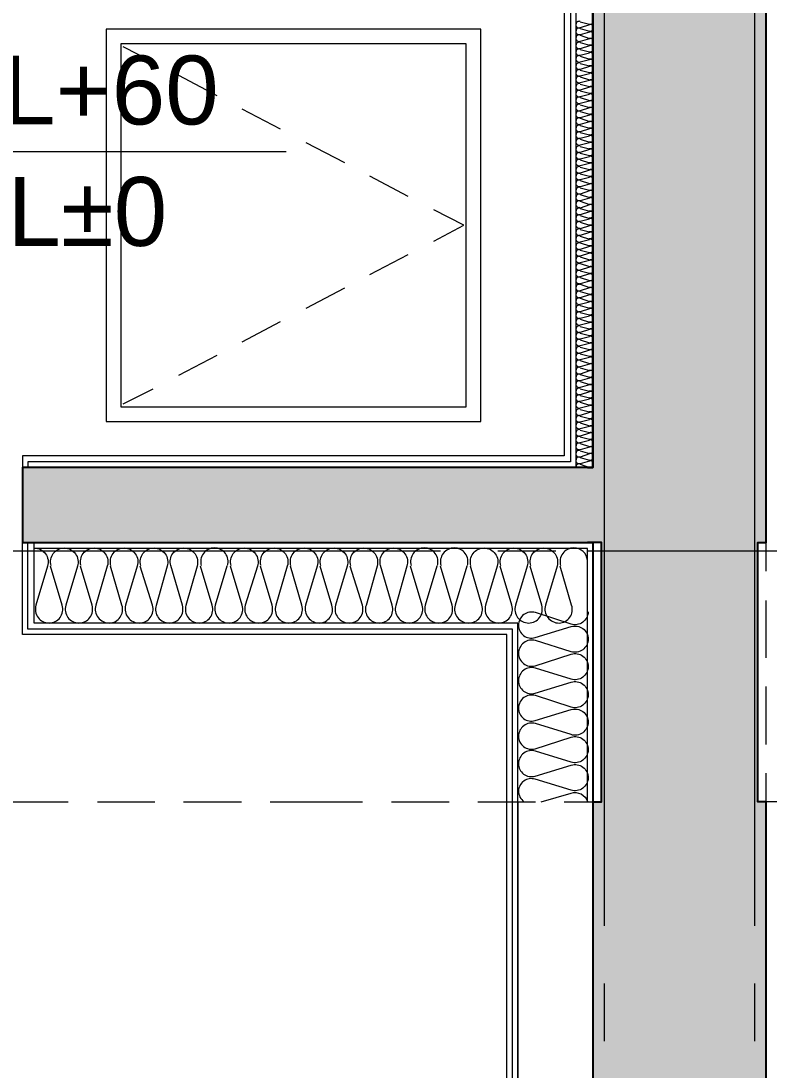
# Model space of a CAD drawing. Header units: millimetres. Extents: x 906 to 41302, y 848 to 28850.
# Drawn here: x 27603 to 28900, y 16512 to 18331 of the extents above; entities that cross this region are included whole.
import ezdxf

# ---------------------------------------------------------------- set-up
doc = ezdxf.new("R2010")
doc.units = ezdxf.units.MM
for name, color, linetype in [('PDF_A-ANNO-PONT', 7, 'Continuous'), ('PDF_A-ST-AXIS-CEN', 7, 'Continuous'), ('PDF_X-단위세대$및$주동평면도$A-FIN-INSL', 7, 'Continuous'), ('PDF_X-단위세대$및$주동평면도$A-FIN-INSL-HID', 7, 'Continuous'), ('PDF_X-단위세대$및$주동평면도$A-FLOR-OPEN-BELO', 7, 'Continuous'), ('PDF_X-단위세대$및$주동평면도$A-ST-AXIS-CEN', 7, 'Continuous'), ('PDF_X-단위세대$및$주동평면도$A-ST-CONC', 7, 'Continuous'), ('PDF_X-단위세대$및$주동평면도$A-WALL-DRY', 7, 'Continuous'), ('PDF_문자', 7, 'Continuous')]:
    doc.layers.add(name, color=color, linetype=linetype)
doc.layers.add('PDF_X-단위세대$및$주동평면도$A-FIN-INSL-HAT', color=7, linetype='Continuous', true_color=0x666666)
doc.layers.add('PDF_X-단위세대$및$주동평면도$S-ST-CONC-PAT1', color=7, linetype='Continuous', true_color=0xb7b7b7)
doc.styles.add('PDF Arial', font='arial.ttf')

msp = doc.modelspace()

# ---------------------------------------------------------------- linework, layer by layer
at = {"layer": 'PDF_A-ANNO-PONT', "lineweight": 13}
msp.add_lwpolyline([(28062.8, 18103.9), (27199.2, 18103.9)], dxfattribs=at)
at = {"layer": 'PDF_A-ST-AXIS-CEN', "lineweight": 5}
msp.add_lwpolyline([(28585.6, 17411.7), (30357.3, 17411.7)], dxfattribs=at)
at = {"layer": 'PDF_X-단위세대$및$주동평면도$A-FIN-INSL', "lineweight": 5}
for points in [[(28125.2, 18946.3), (28565.5, 18946.3), (28565.5, 17556.7)], [(28595.1, 11296.7), (28585.6, 11296.7), (27420.4, 11296.7), (27420.4, 11416.2), (28465, 11416.2), (28465, 17286.8), (27625.7, 17286.8), (27625.7, 17426.5)], [(28585.6, 16976.7), (28585.6, 17415.9), (27625.7, 17415.9)], [(28465, 16976.7), (28465, 14986)]]:
    msp.add_lwpolyline(points, dxfattribs=at)
at = {"layer": 'PDF_X-단위세대$및$주동평면도$A-FIN-INSL-HAT', "lineweight": 9}
for points in [[(28572.9, 18329.3), (28588.8, 18325.1)], [(28588.8, 18324), (28572.9, 18318.7)], [(28572.9, 18317.6), (28588.8, 18313.4)], [(28588.8, 18311.3), (28572.9, 18307.1)], [(28572.9, 18306), (28588.8, 18300.7)], [(28588.8, 18299.7), (28572.9, 18295.4)], [(28572.9, 18293.3), (28588.8, 18289.1)], [(28588.8, 18288), (28572.9, 18282.7)], [(28572.9, 18281.7), (28588.8, 18277.4)], [(28588.8, 18275.3), (28572.9, 18271.1)], [(28572.9, 18270), (28588.8, 18264.7)], [(28588.8, 18263.7), (28572.9, 18259.4)], [(28572.9, 18257.3), (28588.8, 18253.1)], [(28588.8, 18252), (28572.9, 18246.7)], [(28572.9, 18245.7), (28588.8, 18241.4)], [(28588.8, 18239.3), (28572.9, 18235.1)], [(28572.9, 18234), (28588.8, 18228.7)], [(28588.8, 18227.7), (28572.9, 18223.5)], [(28572.9, 18221.3), (28588.8, 18217.1)], [(28588.8, 18216), (28572.9, 18210.8)], [(28572.9, 18209.7), (28588.8, 18205.5)], [(28588.8, 18203.3), (28572.9, 18199.1)], [(28572.9, 18198.1), (28588.8, 18192.8)], [(28588.8, 18191.7), (28572.9, 18187.5)], [(28572.9, 18185.4), (28588.8, 18181.1)], [(28588.8, 18180.1), (28572.9, 18174.8)], [(28572.9, 18173.7), (28588.8, 18169.5)], [(28588.8, 18167.4), (28572.9, 18163.1)], [(28572.9, 18162.1), (28588.8, 18156.8)], [(28588.8, 18155.7), (28572.9, 18151.5)], [(28572.9, 18149.4), (28588.8, 18145.1)], [(28588.8, 18144.1), (28572.9, 18138.8)], [(28572.9, 18137.7), (28588.8, 18133.5)], [(28588.8, 18131.4), (28572.9, 18127.1)], [(28572.9, 18126.1), (28588.8, 18120.8)], [(28588.8, 18119.7), (28572.9, 18115.5)], [(28572.9, 18113.4), (28588.8, 18109.2)], [(28588.8, 18108.1), (28572.9, 18102.8)], [(28572.9, 18101.7), (28588.8, 18097.5)], [(28588.8, 18095.4), (28572.9, 18091.2)], [(28572.9, 18090.1), (28588.8, 18084.8)], [(28588.8, 18083.8), (28572.9, 18079.5)], [(28572.9, 18077.4), (28588.8, 18073.2)], [(28588.8, 18072.1), (28572.9, 18066.8)], [(28572.9, 18065.8), (28588.8, 18061.5)], [(28588.8, 18059.4), (28572.9, 18055.2)], [(28572.9, 18054.1), (28588.8, 18048.8)], [(28588.8, 18047.8), (28572.9, 18043.5)], [(28572.9, 18041.4), (28588.8, 18037.2)], [(28588.8, 18036.1), (28572.9, 18030.8)], [(28572.9, 18029.8), (28588.8, 18024.5)], [(28588.8, 18023.4), (28572.9, 18019.2)], [(28572.9, 18018.1), (28588.8, 18012.8)], [(28588.8, 18011.8), (28572.9, 18006.5)], [(28572.9, 18005.4), (28588.8, 18001.2)], [(28588.8, 18000.1), (28572.9, 17994.9)], [(28572.9, 17993.8), (28588.8, 17988.5)], [(28588.8, 17987.4), (28572.9, 17983.2)], [(28572.9, 17982.2), (28588.8, 17976.9)], [(28588.8, 17975.8), (28572.9, 17970.5)], [(28572.9, 17969.5), (28588.8, 17965.2)], [(28588.8, 17964.2), (28572.9, 17958.9)], [(28572.9, 17957.8), (28588.8, 17952.5)], [(28588.8, 17951.5), (28572.9, 17947.2)], [(28572.9, 17946.2), (28588.8, 17940.9)], [(28588.8, 17939.8), (28572.9, 17934.5)], [(28572.9, 17933.5), (28588.8, 17929.2)], [(28588.8, 17928.2), (28572.9, 17922.9)], [(28572.9, 17921.8), (28588.8, 17916.5)], [(28588.8, 17915.5), (28572.9, 17911.2)], [(28572.9, 17910.2), (28588.8, 17904.9)], [(28588.8, 17903.8), (28572.9, 17898.5)], [(28572.9, 17897.5), (28588.8, 17893.3)], [(28588.8, 17892.2), (28572.9, 17886.9)], [(28572.9, 17885.8), (28588.8, 17880.6)], [(28588.8, 17879.5), (28572.9, 17875.3)], [(28572.9, 17874.2), (28588.8, 17868.9)], [(28588.8, 17867.9), (28572.9, 17862.6)], [(28572.9, 17861.5), (28588.8, 17857.3)], [(28588.8, 17856.2), (28572.9, 17850.9)], [(28572.9, 17849.9), (28588.8, 17844.6)], [(28588.8, 17843.5), (28572.9, 17839.3)], [(28572.9, 17837.2), (28588.8, 17832.9)], [(28588.8, 17831.9), (28572.9, 17826.6)], [(28572.9, 17825.5), (28588.8, 17821.3)], [(28588.8, 17819.2), (28572.9, 17814.9)], [(28572.9, 17813.9), (28588.8, 17808.6)], [(28588.8, 17807.5), (28572.9, 17803.3)], [(28572.9, 17801.2), (28588.8, 17796.9)], [(28588.8, 17795.9), (28572.9, 17790.6)], [(28572.9, 17789.5), (28588.8, 17785.3)], [(28588.8, 17783.2), (28572.9, 17779)], [(28572.9, 17777.9), (28588.8, 17772.6)], [(28588.8, 17771.5), (28572.9, 17767.3)], [(28572.9, 17765.2), (28588.8, 17761)], [(28588.8, 17759.9), (28572.9, 17754.6)], [(28572.9, 17753.6), (28588.8, 17749.3)], [(28588.8, 17747.2), (28572.9, 17743)], [(28572.9, 17741.9), (28588.8, 17736.6)], [(28588.8, 17735.6), (28572.9, 17731.3)], [(28572.9, 17729.2), (28588.8, 17725)], [(28588.8, 17723.9), (28572.9, 17718.6)], [(28572.9, 17717.6), (28588.8, 17713.3)], [(28588.8, 17711.2), (28572.9, 17707)], [(28572.9, 17705.9), (28588.8, 17700.6)], [(28588.8, 17699.6), (28572.9, 17695.3)], [(28572.9, 17693.2), (28588.8, 17689)], [(28588.8, 17687.9), (28572.9, 17682.6)], [(28572.9, 17681.6), (28588.8, 17677.4)], [(28588.8, 17675.2), (28572.9, 17671)], [(28572.9, 17669.9), (28588.8, 17664.7)], [(28588.8, 17663.6), (28572.9, 17659.4)], [(28572.9, 17657.2), (28588.8, 17653)], [(28588.8, 17652), (28572.9, 17646.7)], [(28572.9, 17645.6), (28588.8, 17641.4)], [(28588.8, 17639.3), (28572.9, 17635)], [(28572.9, 17634), (28588.8, 17628.7)], [(28588.8, 17627.6), (28572.9, 17623.4)], [(28572.9, 17621.3), (28588.8, 17617)], [(28588.8, 17616), (28572.9, 17610.7)], [(28572.9, 17609.6), (28588.8, 17605.4)], [(28588.8, 17603.3), (28572.9, 17599)], [(28572.9, 17598), (28588.8, 17592.7)], [(28588.8, 17591.6), (28572.9, 17587.4)], [(28572.9, 17585.3), (28588.8, 17581)], [(28588.8, 17580), (28572.9, 17574.7)], [(28565.5, 17556.7), (28565.5, 17556.7)], [(28572.9, 17573.6), (28588.8, 17569.4)], [(28588.8, 17567.3), (28572.9, 17563.1)], [(28572.9, 17562), (28588.8, 17556.7)], [(27625.7, 17415.9), (27625.7, 17415.9)], [(28585.6, 17305.9), (28585.6, 17305.9)]]:
    msp.add_lwpolyline(points, dxfattribs=at)
for points in [[(27626.2, 17417, -0.50163), (27649, 17385.3), (27628.9, 17317.5, 0.501635), (27651.6, 17286.8, 0.501635), (27674.4, 17317.5), (27654.3, 17385.3)], [(27655.3, 17386.4, -0.50163), (27678.1, 17417, -0.50163), (27700.8, 17385.3), (27680.7, 17317.5, 0.501635), (27703.5, 17286.8, 0.501635), (27726.2, 17317.5), (27706.1, 17385.3)], [(27707.1, 17386.4, -0.50163), (27729.9, 17417, -0.50163), (27752.7, 17385.3), (27732.6, 17317.5, 0.501635), (27756.4, 17286.8, 0.501635), (27778.1, 17317.5), (27758, 17385.3)], [(27759, 17386.4, -0.50163), (27781.8, 17417, -0.50163), (27804.6, 17385.3), (27784.4, 17317.5, 0.501635), (27808.2, 17286.8, 0.501635), (27831, 17317.5), (27809.8, 17385.3)], [(27810.8, 17386.4, -0.50163), (27833.7, 17417, -0.50163), (27856.4, 17385.3), (27837.3, 17317.4, 0.501635), (27860.1, 17286.8, 0.501635), (27882.9, 17317.5), (27862.7, 17386.4, -0.50163), (27885.5, 17417, -0.50163), (27908.3, 17385.3), (27889.1, 17317.4, 0.501635), (27912, 17286.8, 0.501635), (27934.7, 17317.5), (27914.6, 17385.3)], [(27961.3, 17386.4, 0.50163), (27938.4, 17417, 0.50163), (27915.6, 17386.4)], [(27967.5, 17386.4, -0.50163), (27990.3, 17417, -0.50163), (28013, 17385.3), (27991.9, 17317.5, 0.501635), (28015.7, 17286.8, 0.501635), (28038.4, 17317.5), (28018.3, 17385.3)], [(28019.3, 17386.4, -0.50163), (28042.2, 17417, -0.50163), (28064.9, 17385.3), (28044.8, 17317.5, 0.501635), (28067.5, 17286.8, 0.501635), (28090.3, 17317.5), (28070.2, 17385.3)], [(28071.2, 17386.4, -0.50163), (28094, 17417, -0.50163), (28116.8, 17385.3), (28096.7, 17317.5, 0.501635), (28120.5, 17286.8, 0.501635), (28142.2, 17317.5), (28122.1, 17385.3)], [(28123, 17386.4, -0.50163), (28145.9, 17417, -0.50163), (28168.6, 17385.3), (28148.5, 17317.5, 0.501635), (28172.3, 17286.8, 0.501635), (28195.1, 17317.5), (28173.9, 17385.3)], [(28174.9, 17386.4, -0.50163), (28197.7, 17417, -0.50163), (28220.5, 17385.3), (28201.4, 17317.4, 0.501635), (28224.2, 17286.8, 0.501635), (28246.9, 17317.5), (28226.8, 17386.4, -0.50163), (28249.6, 17417, -0.50163), (28272.3, 17385.3), (28253.2, 17317.4, 0.501635), (28276, 17286.8, 0.501635), (28298.8, 17317.5), (28278.7, 17385.3)], [(28325.3, 17386.4, 0.50163), (28302.5, 17417, 0.50163), (28279.7, 17386.4)], [(28377.2, 17386.4, 0.50163), (28354.4, 17417, 0.50163), (28331.5, 17386.4)], [(28383.4, 17386.4, -0.50163), (28406.2, 17417, -0.50163), (28429, 17385.3), (28408.9, 17317.5, 0.501635), (28431.6, 17286.8, 0.501635), (28454.4, 17317.5), (28434.3, 17385.3)], [(28435.2, 17386.4, -0.50163), (28458.1, 17417, -0.50163), (28480.8, 17385.3), (28460.7, 17317.5, 0.501635), (28483.5, 17286.8, 0.501635), (28506.2, 17317.5), (28486.1, 17385.3)], [(28487.1, 17386.4, -0.50163), (28509.9, 17417, -0.50163), (28532.7, 17385.3), (28512.6, 17317.5, 0.501635), (28536.4, 17286.8, 0.501635), (28558.1, 17317.5), (28538, 17385.3)], [(28585.5, 17395.5, 0.386262), (28561.8, 17417, 0.50163), (28539, 17386.4)], [(27960.1, 17385.3), (27940, 17317.5, 0.501635), (27963.8, 17286.8, 0.501635), (27986.6, 17317.5), (27966.5, 17385.3)], [(28324.2, 17385.3), (28304.1, 17317.5, 0.501635), (28327.9, 17286.8, 0.501635), (28350.7, 17317.5), (28330.5, 17385.3)], [(28376.1, 17385.3), (28355.9, 17317.5, 0.501635), (28379.7, 17286.8, 0.501635), (28402.5, 17317.5), (28382.4, 17385.3)], [(28586.7, 17306.4, -0.501614), (28557, 17284.7), (28495.2, 17304.9, 0.501614), (28466, 17283.1, 0.501614), (28494.6, 17261.4), (28557.4, 17280.6, -0.501614), (28586.7, 17258.8, -0.501614), (28557, 17237.1), (28495.2, 17256.3, 0.501614), (28466, 17234.4, 0.501614), (28494.6, 17212.7), (28557.4, 17233, -0.501614), (28586.7, 17211.2, -0.501614), (28557, 17189.5), (28495.2, 17208.6, 0.501614), (28466, 17186.8, 0.501614), (28494.6, 17165.1), (28557.4, 17184.3, -0.501614), (28586.7, 17162.5, -0.501614), (28557, 17140.8), (28495.2, 17161, 0.501614), (28466, 17139.2, 0.501614), (28494.6, 17117.5), (28557.4, 17136.7, -0.501614), (28586.7, 17114.8, -0.501614), (28557, 17093.2), (28495.2, 17112.3, 0.501614), (28466, 17090.5, 0.501614), (28494.6, 17068.8), (28557.4, 17089, -0.501614), (28586.7, 17067.2, -0.501614), (28557, 17045.5), (28495.2, 17064.7, 0.501614), (28466, 17042.9, 0.501614), (28494.6, 17021.2), (28557.4, 17040.4, -0.501614), (28586.7, 17018.5, -0.501614), (28557, 16996.8), (28494.6, 17015.9, 0.501614), (28466, 16995.3, 0.239927), (28475.4, 16976.9)], [(28505.2, 16976.7), (28557, 16991.6, -0.418932), (28585.8, 16977)]]:
    msp.add_lwpolyline(points, format="xyb", dxfattribs=at)
for centre, radius, start, end in [((28571.3, 18324.5), 5.81, 73.4055, 179.9994), ((28571.3, 18324.5), 5.82, 180.0006, 286.5945), ((28590.4, 18330.9), 5.81, 253.4055, 359.9994), ((28590.4, 18319.2), 5.82, 0.0006, 106.5945), ((28571.3, 18312.9), 5.81, 73.4055, 179.9994), ((28571.3, 18312.9), 5.82, 180.0006, 286.5945), ((28571.3, 18301.2), 5.81, 73.4055, 179.9994), ((28590.4, 18319.2), 5.81, 253.4055, 359.9994), ((28590.4, 18306.5), 5.82, 0.0006, 106.5945), ((28590.4, 18306.5), 5.81, 253.4055, 359.9994), ((28571.3, 18301.2), 5.82, 180.0006, 286.5945), ((28571.3, 18288.5), 5.81, 73.4055, 179.9994), ((28571.3, 18288.5), 5.82, 180.0006, 286.5945), ((28590.4, 18294.9), 5.82, 0.0006, 106.5945), ((28590.4, 18294.9), 5.81, 253.4055, 359.9994), ((28590.4, 18283.2), 5.82, 0.0006, 106.5945), ((28571.3, 18276.9), 5.81, 73.4055, 179.9994), ((28571.3, 18276.9), 5.82, 180.0006, 286.5945), ((28571.3, 18265.3), 5.81, 73.4055, 179.9994), ((28590.4, 18283.2), 5.81, 253.4055, 359.9994), ((28590.4, 18270.5), 5.82, 0.0006, 106.5945), ((28590.4, 18270.5), 5.81, 253.4055, 359.9994), ((28571.3, 18265.3), 5.82, 180.0006, 286.5945), ((28571.3, 18252.6), 5.81, 73.4055, 179.9994), ((28571.3, 18252.6), 5.82, 180.0006, 286.5945), ((28590.4, 18258.9), 5.82, 0.0006, 106.5945), ((28590.4, 18258.9), 5.81, 253.4055, 359.9994), ((28590.4, 18247.3), 5.82, 0.0006, 106.5945), ((28571.3, 18240.9), 5.81, 73.4055, 179.9994), ((28571.3, 18240.9), 5.82, 180.0006, 286.5945), ((28571.3, 18229.3), 5.81, 73.4055, 179.9994), ((28571.3, 18229.3), 5.82, 180.0006, 286.5945), ((28590.4, 18247.3), 5.81, 253.4055, 359.9994), ((28590.4, 18234.6), 5.82, 0.0006, 106.5945), ((28590.4, 18234.6), 5.81, 253.4055, 359.9994), ((28571.3, 18216.6), 5.81, 73.4055, 179.9994), ((28571.3, 18216.6), 5.82, 180.0006, 286.5945), ((28590.4, 18222.9), 5.82, 0.0006, 106.5945), ((28590.4, 18222.9), 5.81, 253.4055, 359.9994), ((28590.4, 18211.3), 5.82, 0.0006, 106.5945), ((28590.4, 18211.3), 5.81, 253.4055, 359.9994), ((28571.3, 18204.9), 5.81, 73.4055, 179.9994), ((28571.3, 18204.9), 5.82, 180.0006, 286.5945), ((28571.3, 18193.3), 5.81, 73.4055, 179.9994), ((28571.3, 18193.3), 5.82, 180.0006, 286.5945), ((28590.4, 18198.6), 5.82, 0.0006, 106.5945), ((28590.4, 18198.6), 5.81, 253.4055, 359.9994), ((28590.4, 18186.9), 5.82, 0.0006, 106.5945), ((28571.3, 18180.6), 5.81, 73.4055, 179.9994), ((28571.3, 18180.6), 5.82, 180.0006, 286.5945), ((28571.3, 18169), 5.81, 73.4055, 179.9994), ((28590.4, 18186.9), 5.81, 253.4055, 359.9994), ((28590.4, 18175.3), 5.82, 0.0006, 106.5945), ((28590.4, 18175.3), 5.81, 253.4055, 359.9994), ((28571.3, 18168.9), 5.82, 180.0006, 286.5945), ((28571.3, 18157.3), 5.81, 73.4055, 179.9994), ((28571.3, 18157.3), 5.82, 180.0006, 286.5945), ((28590.4, 18162.6), 5.82, 0.0006, 106.5945), ((28590.4, 18162.6), 5.81, 253.4055, 359.9994), ((28590.4, 18151), 5.82, 0.0006, 106.5945), ((28571.3, 18144.6), 5.81, 73.4055, 179.9994), ((28571.3, 18144.6), 5.82, 180.0006, 286.5945), ((28571.3, 18133), 5.81, 73.4055, 179.9994), ((28590.4, 18150.9), 5.81, 253.4055, 359.9994), ((28590.4, 18139.3), 5.82, 0.0006, 106.5945), ((28590.4, 18139.3), 5.81, 253.4055, 359.9994), ((28571.3, 18133), 5.82, 180.0006, 286.5945), ((28571.3, 18121.3), 5.81, 73.4055, 179.9994), ((28571.3, 18121.3), 5.82, 180.0006, 286.5945), ((28590.4, 18126.6), 5.82, 0.0006, 106.5945), ((28590.4, 18126.6), 5.81, 253.4055, 359.9994), ((28590.4, 18115), 5.82, 0.0006, 106.5945), ((28571.3, 18108.6), 5.81, 73.4055, 179.9994), ((28571.3, 18108.6), 5.82, 180.0006, 286.5945), ((28571.3, 18097), 5.81, 73.4055, 179.9994), ((28590.4, 18115), 5.81, 253.4055, 359.9994), ((28590.4, 18103.3), 5.82, 0.0006, 106.5945), ((28590.4, 18103.3), 5.81, 253.4055, 359.9994), ((28571.3, 18097), 5.82, 180.0006, 286.5945), ((28571.3, 18085.3), 5.81, 73.4055, 179.9994), ((28571.3, 18085.3), 5.82, 180.0006, 286.5945), ((28590.4, 18090.6), 5.82, 0.0006, 106.5945), ((28590.4, 18090.6), 5.81, 253.4055, 359.9994), ((28590.4, 18079), 5.82, 0.0006, 106.5945), ((28571.3, 18072.6), 5.81, 73.4055, 179.9994), ((28571.3, 18072.6), 5.82, 180.0006, 286.5945), ((28571.3, 18061), 5.81, 73.4055, 179.9994), ((28590.4, 18079), 5.81, 253.4055, 359.9994), ((28590.4, 18067.3), 5.82, 0.0006, 106.5945), ((28590.4, 18067.3), 5.81, 253.4055, 359.9994), ((28571.3, 18061), 5.82, 180.0006, 286.5945), ((28571.3, 18049.4), 5.81, 73.4055, 179.9994), ((28571.3, 18049.4), 5.82, 180.0006, 286.5945), ((28590.4, 18054.6), 5.82, 0.0006, 106.5945), ((28590.4, 18054.6), 5.81, 253.4055, 359.9994), ((28590.4, 18043), 5.82, 0.0006, 106.5945), ((28571.3, 18036.7), 5.81, 73.4055, 179.9994), ((28571.3, 18036.7), 5.82, 180.0006, 286.5945), ((28571.3, 18025), 5.81, 73.4055, 179.9994), ((28590.4, 18043), 5.81, 253.4055, 359.9994), ((28590.4, 18031.4), 5.82, 0.0006, 106.5945), ((28590.4, 18031.4), 5.81, 253.4055, 359.9994), ((28571.3, 18025), 5.82, 180.0006, 286.5945), ((28571.3, 18013.4), 5.81, 73.4055, 179.9994), ((28571.3, 18013.4), 5.82, 180.0006, 286.5945), ((28590.4, 18018.7), 5.82, 0.0006, 106.5945), ((28590.4, 18018.7), 5.81, 253.4055, 359.9994), ((28590.4, 18007), 5.82, 0.0006, 106.5945), ((28571.3, 18000.7), 5.81, 73.4055, 179.9994), ((28571.3, 18000.7), 5.82, 180.0006, 286.5945), ((28571.3, 17989), 5.81, 73.4055, 179.9994), ((28590.4, 18007), 5.81, 253.4055, 359.9994), ((28590.4, 17995.4), 5.82, 0.0006, 106.5945), ((28590.4, 17995.4), 5.81, 253.4055, 359.9994), ((28571.3, 17989), 5.82, 180.0006, 286.5945), ((28571.3, 17977.4), 5.81, 73.4055, 179.9994), ((28571.3, 17977.4), 5.82, 180.0006, 286.5945), ((28590.4, 17982.7), 5.82, 0.0006, 106.5945), ((28590.4, 17982.7), 5.81, 253.4055, 359.9994), ((28590.4, 17971), 5.82, 0.0006, 106.5945), ((28571.3, 17964.7), 5.81, 73.4055, 179.9994), ((28571.3, 17964.7), 5.82, 180.0006, 286.5945), ((28571.3, 17953.1), 5.81, 73.4055, 179.9994), ((28590.4, 17971), 5.81, 253.4055, 359.9994), ((28590.4, 17959.4), 5.82, 0.0006, 106.5945), ((28590.4, 17959.4), 5.81, 253.4055, 359.9994), ((28571.3, 17953), 5.82, 180.0006, 286.5945), ((28571.3, 17940.4), 5.81, 73.4055, 179.9994), ((28571.3, 17940.3), 5.82, 180.0006, 286.5945), ((28590.4, 17946.7), 5.82, 0.0006, 106.5945), ((28590.4, 17946.7), 5.81, 253.4055, 359.9994), ((28590.4, 17935.1), 5.82, 0.0006, 106.5945), ((28571.3, 17928.7), 5.81, 73.4055, 179.9994), ((28571.3, 17928.7), 5.82, 180.0006, 286.5945), ((28571.3, 17917.1), 5.81, 73.4055, 179.9994), ((28590.4, 17935), 5.81, 253.4055, 359.9994), ((28590.4, 17922.4), 5.82, 0.0006, 106.5945), ((28590.4, 17922.3), 5.81, 253.4055, 359.9994), ((28571.3, 17917.1), 5.82, 180.0006, 286.5945), ((28571.3, 17904.4), 5.81, 73.4055, 179.9994), ((28571.3, 17904.4), 5.82, 180.0006, 286.5945), ((28590.4, 17910.7), 5.82, 0.0006, 106.5945), ((28590.4, 17910.7), 5.81, 253.4055, 359.9994), ((28590.4, 17899.1), 5.82, 0.0006, 106.5945), ((28571.3, 17892.7), 5.81, 73.4055, 179.9994), ((28571.3, 17892.7), 5.82, 180.0006, 286.5945), ((28571.3, 17881.1), 5.81, 73.4055, 179.9994), ((28590.4, 17899.1), 5.81, 253.4055, 359.9994), ((28590.4, 17886.4), 5.82, 0.0006, 106.5945), ((28590.4, 17886.4), 5.81, 253.4055, 359.9994), ((28571.3, 17881.1), 5.82, 180.0006, 286.5945), ((28571.3, 17868.4), 5.81, 73.4055, 179.9994), ((28571.3, 17868.4), 5.82, 180.0006, 286.5945), ((28590.4, 17874.7), 5.82, 0.0006, 106.5945), ((28590.4, 17874.7), 5.81, 253.4055, 359.9994), ((28590.4, 17863.1), 5.82, 0.0006, 106.5945), ((28571.3, 17856.7), 5.81, 73.4055, 179.9994), ((28571.3, 17856.7), 5.82, 180.0006, 286.5945), ((28571.3, 17845.1), 5.81, 73.4055, 179.9994), ((28590.4, 17863.1), 5.81, 253.4055, 359.9994), ((28590.4, 17850.4), 5.82, 0.0006, 106.5945), ((28590.4, 17850.4), 5.81, 253.4055, 359.9994), ((28571.3, 17845.1), 5.82, 180.0006, 286.5945), ((28571.3, 17832.4), 5.81, 73.4055, 179.9994), ((28571.3, 17832.4), 5.82, 180.0006, 286.5945), ((28590.4, 17838.7), 5.82, 0.0006, 106.5945), ((28590.4, 17838.7), 5.81, 253.4055, 359.9994), ((28590.4, 17827.1), 5.82, 0.0006, 106.5945), ((28571.3, 17820.8), 5.81, 73.4055, 179.9994), ((28571.3, 17820.8), 5.82, 180.0006, 286.5945), ((28571.3, 17809.1), 5.81, 73.4055, 179.9994), ((28590.4, 17827.1), 5.81, 253.4055, 359.9994), ((28590.4, 17814.4), 5.82, 0.0006, 106.5945), ((28590.4, 17814.4), 5.81, 253.4055, 359.9994), ((28571.3, 17809.1), 5.82, 180.0006, 286.5945), ((28571.3, 17796.4), 5.81, 73.4055, 179.9994), ((28571.3, 17796.4), 5.82, 180.0006, 286.5945), ((28590.4, 17802.8), 5.82, 0.0006, 106.5945), ((28590.4, 17802.8), 5.81, 253.4055, 359.9994), ((28590.4, 17791.1), 5.82, 0.0006, 106.5945), ((28571.3, 17784.8), 5.81, 73.4055, 179.9994), ((28571.3, 17784.8), 5.82, 180.0006, 286.5945), ((28571.3, 17773.1), 5.81, 73.4055, 179.9994), ((28590.4, 17791.1), 5.81, 253.4055, 359.9994), ((28590.4, 17778.4), 5.82, 0.0006, 106.5945), ((28590.4, 17778.4), 5.81, 253.4055, 359.9994), ((28571.3, 17773.1), 5.82, 180.0006, 286.5945), ((28571.3, 17760.4), 5.81, 73.4055, 179.9994), ((28571.3, 17760.4), 5.82, 180.0006, 286.5945), ((28590.4, 17766.8), 5.82, 0.0006, 106.5945), ((28590.4, 17766.8), 5.81, 253.4055, 359.9994), ((28590.4, 17755.1), 5.82, 0.0006, 106.5945), ((28571.3, 17748.8), 5.81, 73.4055, 179.9994), ((28571.3, 17748.8), 5.82, 180.0006, 286.5945), ((28571.3, 17737.2), 5.81, 73.4055, 179.9994), ((28590.4, 17755.1), 5.81, 253.4055, 359.9994), ((28590.4, 17742.4), 5.82, 0.0006, 106.5945), ((28590.4, 17742.4), 5.81, 253.4055, 359.9994), ((28571.3, 17737.1), 5.82, 180.0006, 286.5945), ((28571.3, 17724.5), 5.81, 73.4055, 179.9994), ((28571.3, 17724.4), 5.82, 180.0006, 286.5945), ((28590.4, 17730.8), 5.82, 0.0006, 106.5945), ((28590.4, 17730.8), 5.81, 253.4055, 359.9994), ((28590.4, 17719.2), 5.82, 0.0006, 106.5945), ((28571.3, 17712.8), 5.81, 73.4055, 179.9994), ((28571.3, 17712.8), 5.82, 180.0006, 286.5945), ((28571.3, 17701.2), 5.81, 73.4055, 179.9994), ((28590.4, 17719.1), 5.81, 253.4055, 359.9994), ((28590.4, 17706.5), 5.82, 0.0006, 106.5945), ((28590.4, 17706.4), 5.81, 253.4055, 359.9994), ((28571.3, 17701.2), 5.82, 180.0006, 286.5945), ((28571.3, 17688.5), 5.81, 73.4055, 179.9994), ((28571.3, 17688.5), 5.82, 180.0006, 286.5945), ((28590.4, 17694.8), 5.82, 0.0006, 106.5945), ((28590.4, 17694.8), 5.81, 253.4055, 359.9994), ((28590.4, 17683.2), 5.82, 0.0006, 106.5945), ((28571.3, 17676.8), 5.81, 73.4055, 179.9994), ((28571.3, 17676.8), 5.82, 180.0006, 286.5945), ((28571.3, 17665.2), 5.81, 73.4055, 179.9994), ((28571.3, 17665.2), 5.82, 180.0006, 286.5945), ((28590.4, 17683.2), 5.81, 253.4055, 359.9994), ((28590.4, 17670.5), 5.82, 0.0006, 106.5945), ((28590.4, 17670.5), 5.81, 253.4055, 359.9994), ((28571.3, 17652.5), 5.81, 73.4055, 179.9994), ((28571.3, 17652.5), 5.82, 180.0006, 286.5945), ((28590.4, 17658.8), 5.82, 0.0006, 106.5945), ((28590.4, 17658.8), 5.81, 253.4055, 359.9994), ((28590.4, 17647.2), 5.82, 0.0006, 106.5945), ((28590.4, 17647.2), 5.81, 253.4055, 359.9994), ((28571.3, 17640.8), 5.81, 73.4055, 179.9994), ((28571.3, 17640.8), 5.82, 180.0006, 286.5945), ((28571.3, 17629.2), 5.81, 73.4055, 179.9994), ((28571.3, 17629.2), 5.82, 180.0006, 286.5945), ((28590.4, 17634.5), 5.82, 0.0006, 106.5945), ((28590.4, 17634.5), 5.81, 253.4055, 359.9994), ((28571.3, 17616.5), 5.81, 73.4055, 179.9994), ((28571.3, 17616.5), 5.82, 180.0006, 286.5945), ((28571.3, 17604.9), 5.81, 73.4055, 179.9994), ((28590.4, 17622.8), 5.82, 0.0006, 106.5945), ((28590.4, 17622.8), 5.81, 253.4055, 359.9994), ((28590.4, 17611.2), 5.82, 0.0006, 106.5945), ((28590.4, 17611.2), 5.81, 253.4055, 359.9994), ((28571.3, 17604.9), 5.82, 180.0006, 286.5945), ((28571.3, 17593.2), 5.81, 73.4055, 179.9994), ((28571.3, 17593.2), 5.82, 180.0006, 286.5945), ((28590.4, 17598.5), 5.82, 0.0006, 106.5945), ((28590.4, 17598.5), 5.81, 253.4055, 359.9994), ((28590.4, 17586.9), 5.82, 0.0006, 106.5945), ((28571.3, 17580.5), 5.81, 73.4055, 179.9994), ((28571.3, 17580.5), 5.82, 180.0006, 286.5945), ((28571.3, 17568.9), 5.81, 73.4055, 179.9994), ((28590.4, 17586.9), 5.81, 253.4055, 359.9994), ((28590.4, 17575.2), 5.82, 0.0006, 106.5945), ((28590.4, 17575.2), 5.81, 253.4055, 359.9994), ((28571.3, 17568.9), 5.82, 180.0006, 286.5945), ((28571.3, 17557.2), 5.81, 73.4055, 179.9994), ((28590.4, 17562.5), 5.82, 0.0006, 106.5945), ((28590.4, 17562.5), 5.81, 253.4055, 359.9994)]:
    msp.add_arc(centre, radius, start, end, dxfattribs=at)
at = {"layer": 'PDF_X-단위세대$및$주동평면도$A-FIN-INSL-HID', "lineweight": 5}
for points in [[(28595.1, 17376.8), (28595.1, 17426.5)], [(28895.7, 17376.8), (28895.7, 17426.5)], [(28595.1, 17226.5), (28595.1, 17326)], [(28895.7, 17226.5), (28895.7, 17326)], [(28595.1, 17076.2), (28595.1, 17176.8)], [(28895.7, 17076.2), (28895.7, 17176.8)], [(28545.4, 16976.7), (28595.1, 16976.7), (28595.1, 17026.5)], [(28945.4, 16976.7), (28895.7, 16976.7), (28895.7, 17026.5)], [(27585.5, 16976.7), (27685, 16976.7)], [(27735.8, 16976.7), (27835.2, 16976.7)], [(27885, 16976.7), (27985.5, 16976.7)], [(28035.3, 16976.7), (28145.3, 16976.7), (28195.1, 16976.7)], [(28245.9, 16976.7), (28345.4, 16976.7)], [(28395.1, 16976.7), (28495.6, 16976.7)]]:
    msp.add_lwpolyline(points, dxfattribs=at)
at = {"layer": 'PDF_X-단위세대$및$주동평면도$A-FLOR-OPEN-BELO', "lineweight": 5}
for points in [[(28400.4, 18316.6), (27750.6, 18316.6), (27750.6, 17636.1), (28400.4, 17636.1)], [(28375, 18291.2), (27776, 18291.2), (27776, 17661.5), (28375, 17661.5)]]:
    msp.add_lwpolyline(points, close=True, dxfattribs=at)
for points in [[(27832.1, 18259.4), (27780.2, 18285.9)], [(27943.2, 18201.2), (27876.5, 18236.2)], [(28053.3, 18143), (27986.6, 18177.9)], [(28164.4, 18084.8), (28097.7, 18119.7)], [(28274.5, 18026.6), (28207.8, 18061.5)], [(28318.9, 17949.3), (28370.8, 17976.9), (28318.9, 18003.3)], [(28207.8, 17891.1), (28274.5, 17926.1)], [(28097.7, 17832.9), (28164.4, 17867.9)], [(27986.6, 17774.7), (28053.3, 17809.6)], [(27876.5, 17716.5), (27943.2, 17751.4)], [(27780.2, 17666.8), (27832.1, 17693.2)]]:
    msp.add_lwpolyline(points, dxfattribs=at)
at = {"layer": 'PDF_X-단위세대$및$주동평면도$A-ST-AXIS-CEN', "lineweight": 5}
for points in [[(28615.2, 16761.9), (28615.2, 19761.2)], [(28875.6, 16761.9), (28875.6, 19761.2)], [(26729.3, 17411.7), (28330.5, 17411.7)], [(28430, 17411.7), (28530.6, 17411.7)], [(28615.2, 16561.9), (28615.2, 16661.4)], [(28875.6, 16561.9), (28875.6, 16661.4)]]:
    msp.add_lwpolyline(points, dxfattribs=at)
at = {"layer": 'PDF_X-단위세대$및$주동평면도$A-ST-CONC', "lineweight": 25}
for points in [[(28595.1, 20746.5), (28595.1, 19226.8), (28115.7, 19226.8), (28115.7, 18975.9), (28595.1, 18975.9), (28595.1, 17556.7), (27605.6, 17556.7), (27605.6, 17426.5), (28595.1, 17426.5), (28595.1, 16976.7), (28595.1, 14986)], [(28895.7, 14986), (28895.7, 16976.7), (28880.9, 16976.7), (28880.9, 17426.5), (28895.7, 17426.5), (28895.7, 20676.7), (29885.2, 20676.7), (29885.2, 20746.5)], [(28585.6, 17556.7), (28595.1, 17556.7), (28595.1, 18975.9), (28585.6, 18975.9)], [(28595.1, 16976.7), (28609.9, 16976.7), (28609.9, 17426.5), (28585.6, 17426.5)]]:
    msp.add_lwpolyline(points, dxfattribs=at)
at = {"layer": 'PDF_X-단위세대$및$주동평면도$A-WALL-DRY', "lineweight": 13}
for points in [[(28115.7, 18975.9), (28115.7, 18926.2), (28545.4, 18926.2), (28545.4, 17576.8), (27605.6, 17576.8), (27605.6, 17556.7)], [(28125.2, 18975.9), (28125.2, 18936.8), (28556, 18936.8), (28556, 17566.2), (27615.1, 17566.2), (27615.1, 17556.7)], [(27420.4, 11426.8), (28455.4, 11426.8), (28455.4, 17276.2), (27615.1, 17276.2), (27615.1, 17426.5)], [(27420.4, 11436.4), (28445.9, 11436.4), (28445.9, 17266.7), (27605.6, 17266.7), (27605.6, 17426.5)]]:
    msp.add_lwpolyline(points, dxfattribs=at)
at = {"layer": 'PDF_X-단위세대$및$주동평면도$S-ST-CONC-PAT1', "lineweight": 0}
for points in [[(28595.1, 17556.7), (28595.1, 18975.9), (28595.1, 17556.7)], [(28595.1, 17426.5), (28595.1, 16976.7), (28595.1, 17426.5)]]:
    msp.add_lwpolyline(points, dxfattribs=at)
at = {"layer": 'PDF_X-단위세대$및$주동평면도$S-ST-CONC-PAT1', "transparency": 33554559}
for points in [[(28895.7, 18975.9), (28595.1, 18975.9), (28895.7, 17556.7)], [(28595.1, 18975.9), (28895.7, 17556.7), (28595.1, 17556.7)], [(28595.1, 17556.7), (27605.6, 17556.7), (28595.1, 17526)], [(27605.6, 17556.7), (28595.1, 17526), (27605.6, 17426.5)], [(28895.7, 17556.7), (28585.6, 17556.7), (28895.7, 17426.5)], [(28585.6, 17556.7), (28895.7, 17426.5), (28585.6, 17426.5)], [(28595.1, 17526), (27605.6, 17426.5), (28595.1, 17426.5)], [(28880.9, 17426.5), (28609.9, 17426.5), (28880.9, 16976.7)], [(28609.9, 17426.5), (28880.9, 16976.7), (28609.9, 16976.7)], [(28895.7, 16976.7), (28595.1, 16976.7), (28895.7, 14986)], [(28595.1, 16976.7), (28895.7, 14986), (28595.1, 14986)]]:
    msp.add_solid(points, dxfattribs=at)

# ---------------------------------------------------------------- texts
at = {"layer": 'PDF_문자', "char_height": 119.51, "attachment_point": 7, "style": 'PDF Arial'}
for s, insert in [('FL+60', (27468, 18149.7)), ('SL±0', (27468, 17939.1))]:
    msp.add_mtext(s, dxfattribs=dict(at, insert=insert))

doc.saveas('drawing.dxf')
